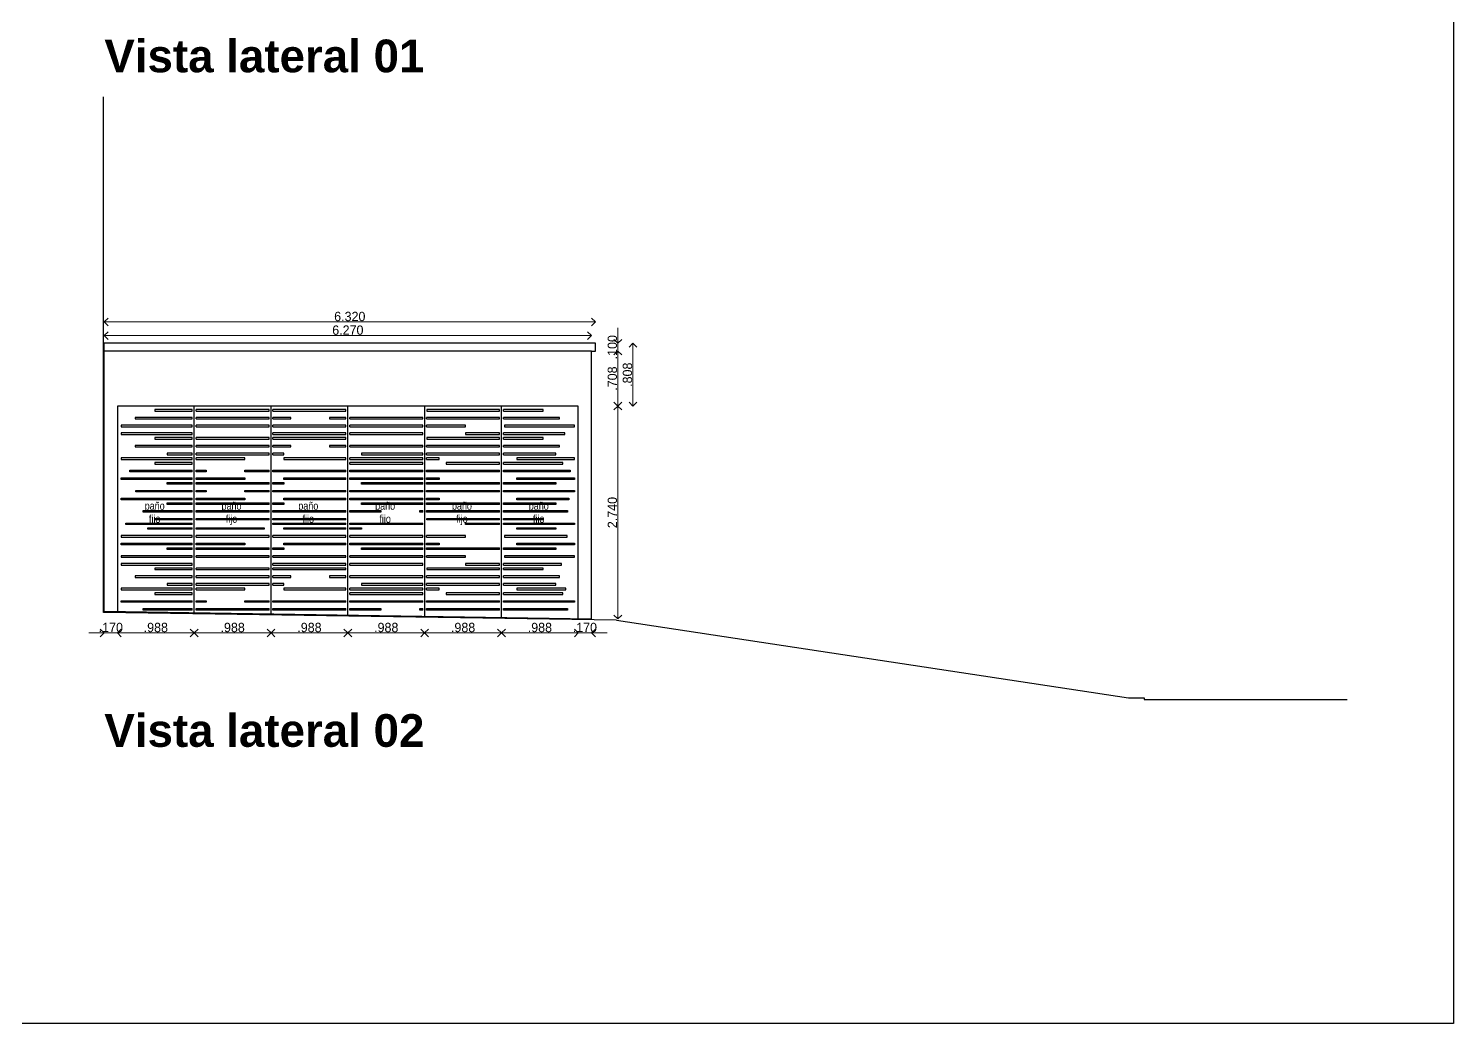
# Model space of a CAD drawing. Header units: millimetres. Extents: x 237 to 802, y 86 to 296.
# Drawn here: x 381.29 to 399.63, y 172.92 to 185.73 of the extents above; entities that cross this region are included whole.
import ezdxf

# ---------------------------------------------------------------- set-up
doc = ezdxf.new("R2010")
doc.units = ezdxf.units.MM
doc.layers.get('Defpoints').update_dxf_attribs({"color": 254})
doc.layers.add('000-COTAS ACUMULADAS', color=12, linetype='Continuous', lineweight=9)
doc.layers.add('cotas', color=154, linetype='Continuous', lineweight=5)
doc.layers.add('01-MUROS', color=6, linetype='Continuous')
doc.layers.add('02-CARPINTERÍAS', color=9, linetype='Continuous')
doc.styles.add('arial1', font='arial.ttf', dxfattribs={"height": 0.002})
doc.dimstyles.new('ann linear', dxfattribs={"dimtxt": 0.12, "dimasz": 0.1, "dimexe": 0.01, "dimexo": 0.01, "dimgap": 0.01, "dimtad": 1, "dimzin": 4, "dimdsep": 46, "dimtxsty": 'Standard', "dimblk": 'OPEN90', "dimcen": 0.1, "dimse1": 1, "dimse2": 1, "dimclrd": 256, "dimclre": 1, "dimclrt": 256, "dimadec": 0, "dimazin": 0, "dimtfac": 1, "dimtix": 1, "dimtmove": 0, "dimatfit": 3, "dimldrblk": 'DOT', "dimfxl": 0, "dimtolj": 1, "dimtzin": 0, "dimlwd": -1, "dimarcsym": 0})

# ---------------------------------------------------------------- blocks, each defined once
blk = doc.blocks.new('_OPEN90')
at = {"color": 0, "linetype": 'ByBlock'}
for p, q in [((0, 0), (-1, 0)), ((-0.5, 0.5), (0, 0)), ((0, 0), (-0.5, -0.5))]:
    blk.add_line(p, q, dxfattribs=at)
blk = doc.blocks.new('*D306')
at = {"layer": 'cotas'}
blk.add_line((382.365, 181.777), (388.435, 181.777), dxfattribs=at)
at = {"layer": 'Defpoints', "color": 0}
for p in [(388.535, 181.777), (382.265, 181.578), (388.535, 181.578)]:
    blk.add_point(p, dxfattribs=at)
at = {"layer": 'cotas', "xscale": 0.1, "yscale": 0.1, "zscale": 0.1, "rotation": 180}
blk.add_blockref('_OPEN90', (382.265, 181.777), dxfattribs=at)
at = {"layer": 'cotas', "xscale": 0.1, "yscale": 0.1, "zscale": 0.1}
blk.add_blockref('_OPEN90', (388.535, 181.777), dxfattribs=at)
at = {"layer": 'cotas', "insert": (385.4, 181.847), "char_height": 0.12, "attachment_point": 5}
blk.add_mtext('\\A1;6.270', dxfattribs=at)
blk = doc.blocks.new('_DOT')
at = {"color": 0, "linetype": 'ByBlock', "lineweight": -2}
blk.add_line((-0.5, 0), (-1, 0), dxfattribs=at)
at = {"color": 0, "linetype": 'ByBlock', "lineweight": -2, "const_width": 0.5}
blk.add_lwpolyline([(-0.25, 0, 1), (0.25, 0, 1)], format="xyb", close=True, dxfattribs=at)
blk = doc.blocks.new('*D307')
at = {"layer": 'cotas'}
blk.add_line((388.485, 181.953), (382.365, 181.953), dxfattribs=at)
at = {"layer": 'Defpoints', "color": 0}
for p in [(382.265, 181.953), (382.265, 181.678), (388.585, 181.678)]:
    blk.add_point(p, dxfattribs=at)
at = {"layer": 'cotas', "xscale": 0.1, "yscale": 0.1, "zscale": 0.1, "rotation": 180}
blk.add_blockref('_OPEN90', (382.265, 181.953), dxfattribs=at)
at = {"layer": 'cotas', "xscale": 0.1, "yscale": 0.1, "zscale": 0.1}
blk.add_blockref('_OPEN90', (388.585, 181.953), dxfattribs=at)
at = {"layer": 'cotas', "insert": (385.425, 182.023), "char_height": 0.12, "attachment_point": 5}
blk.add_mtext('\\A1;6.320', dxfattribs=at)
blk = doc.blocks.new('*D309')
at = {"layer": 'cotas'}
blk.add_line((388.874, 180.77), (388.874, 178.23), dxfattribs=at)
at = {"layer": 'Defpoints', "color": 0}
for p in [(388.365, 180.87), (388.535, 178.13), (388.874, 178.13)]:
    blk.add_point(p, dxfattribs=at)
at = {"layer": 'cotas', "xscale": 0.1, "yscale": 0.1, "zscale": 0.1}
for p, rotation in [((388.874, 180.87), 90), ((388.874, 178.13), 270)]:
    blk.add_blockref('_OPEN90', p, dxfattribs=dict(at, rotation=rotation))
at = {"layer": 'cotas', "insert": (388.804, 179.5), "char_height": 0.12, "attachment_point": 5, "rotation": 90}
blk.add_mtext('\\A1;2.740', dxfattribs=at)
blk = doc.blocks.new('*D282')
at = {"layer": 'cotas'}
for p, q in [((388.874, 181.778), (388.874, 181.878)), ((388.874, 181.578), (388.874, 181.678)), ((388.874, 181.478), (388.874, 181.378))]:
    blk.add_line(p, q, dxfattribs=at)
at = {"layer": 'Defpoints', "color": 0}
for p in [(388.535, 181.578), (388.585, 181.678), (388.874, 181.678)]:
    blk.add_point(p, dxfattribs=at)
at = {"layer": 'cotas', "xscale": 0.1, "yscale": 0.1, "zscale": 0.1}
for p, rotation in [((388.874, 181.678), 270), ((388.874, 181.578), 90)]:
    blk.add_blockref('_OPEN90', p, dxfattribs=dict(at, rotation=rotation))
at = {"layer": 'cotas', "insert": (388.804, 181.628), "char_height": 0.12, "attachment_point": 5, "rotation": 90}
blk.add_mtext('\\A1;.100', dxfattribs=at)
blk = doc.blocks.new('*D316')
at = {"layer": 'cotas'}
blk.add_line((384.512, 177.95), (385.3, 177.95), dxfattribs=at)
at = {"layer": 'Defpoints', "color": 0}
for p in [(384.412, 178.204), (385.4, 178.177), (385.4, 177.95)]:
    blk.add_point(p, dxfattribs=at)
at = {"layer": 'cotas', "xscale": 0.1, "yscale": 0.1, "zscale": 0.1, "rotation": 180}
blk.add_blockref('_OPEN90', (384.412, 177.95), dxfattribs=at)
at = {"layer": 'cotas', "xscale": 0.1, "yscale": 0.1, "zscale": 0.1}
blk.add_blockref('_OPEN90', (385.4, 177.95), dxfattribs=at)
at = {"layer": 'cotas', "insert": (384.906, 178.02), "char_height": 0.12, "attachment_point": 5}
blk.add_mtext('\\A1;.988', dxfattribs=at)
blk = doc.blocks.new('*D317')
at = {"layer": 'cotas'}
blk.add_line((385.5, 177.95), (386.288, 177.95), dxfattribs=at)
at = {"layer": 'Defpoints', "color": 0}
for p in [(385.4, 178.177), (386.388, 178.162), (386.388, 177.95)]:
    blk.add_point(p, dxfattribs=at)
at = {"layer": 'cotas', "xscale": 0.1, "yscale": 0.1, "zscale": 0.1, "rotation": 180}
blk.add_blockref('_OPEN90', (385.4, 177.95), dxfattribs=at)
at = {"layer": 'cotas', "xscale": 0.1, "yscale": 0.1, "zscale": 0.1}
blk.add_blockref('_OPEN90', (386.388, 177.95), dxfattribs=at)
at = {"layer": 'cotas', "insert": (385.894, 178.02), "char_height": 0.12, "attachment_point": 5}
blk.add_mtext('\\A1;.988', dxfattribs=at)
blk = doc.blocks.new('*D318')
at = {"layer": 'cotas'}
blk.add_line((386.488, 177.95), (387.277, 177.95), dxfattribs=at)
at = {"layer": 'Defpoints', "color": 0}
for p in [(386.388, 178.162), (387.377, 178.147), (387.377, 177.95)]:
    blk.add_point(p, dxfattribs=at)
at = {"layer": 'cotas', "xscale": 0.1, "yscale": 0.1, "zscale": 0.1, "rotation": 180}
blk.add_blockref('_OPEN90', (386.388, 177.95), dxfattribs=at)
at = {"layer": 'cotas', "xscale": 0.1, "yscale": 0.1, "zscale": 0.1}
blk.add_blockref('_OPEN90', (387.377, 177.95), dxfattribs=at)
at = {"layer": 'cotas', "insert": (386.883, 178.02), "char_height": 0.12, "attachment_point": 5}
blk.add_mtext('\\A1;.988', dxfattribs=at)
blk = doc.blocks.new('*D319')
at = {"layer": 'cotas'}
blk.add_line((387.477, 177.95), (388.265, 177.95), dxfattribs=at)
at = {"layer": 'Defpoints', "color": 0}
for p in [(387.377, 178.147), (388.365, 178.13), (388.365, 177.95)]:
    blk.add_point(p, dxfattribs=at)
at = {"layer": 'cotas', "xscale": 0.1, "yscale": 0.1, "zscale": 0.1, "rotation": 180}
blk.add_blockref('_OPEN90', (387.377, 177.95), dxfattribs=at)
at = {"layer": 'cotas', "xscale": 0.1, "yscale": 0.1, "zscale": 0.1}
blk.add_blockref('_OPEN90', (388.365, 177.95), dxfattribs=at)
at = {"layer": 'cotas', "insert": (387.871, 178.02), "char_height": 0.12, "attachment_point": 5}
blk.add_mtext('\\A1;.988', dxfattribs=at)
blk = doc.blocks.new('*D320')
at = {"layer": 'cotas'}
for p, q in [((388.265, 177.95), (388.165, 177.95)), ((388.365, 177.95), (388.535, 177.95)), ((388.635, 177.95), (388.735, 177.95))]:
    blk.add_line(p, q, dxfattribs=at)
at = {"layer": 'Defpoints', "color": 0}
for p in [(388.365, 178.13), (388.535, 178.13), (388.535, 177.95)]:
    blk.add_point(p, dxfattribs=at)
at = {"layer": 'cotas', "xscale": 0.1, "yscale": 0.1, "zscale": 0.1}
blk.add_blockref('_OPEN90', (388.365, 177.95), dxfattribs=at)
at = {"layer": 'cotas', "xscale": 0.1, "yscale": 0.1, "zscale": 0.1, "rotation": 180}
blk.add_blockref('_OPEN90', (388.535, 177.95), dxfattribs=at)
at = {"layer": 'cotas', "insert": (388.45, 178.02), "char_height": 0.12, "attachment_point": 5}
blk.add_mtext('\\A1;.170', dxfattribs=at)
blk = doc.blocks.new('*D321')
at = {"layer": 'cotas'}
for p, q in [((382.165, 177.95), (382.065, 177.95)), ((382.435, 177.95), (382.265, 177.95)), ((382.535, 177.95), (382.635, 177.95))]:
    blk.add_line(p, q, dxfattribs=at)
at = {"layer": 'Defpoints', "color": 0}
for p in [(382.265, 178.225), (382.435, 178.225), (382.265, 177.95)]:
    blk.add_point(p, dxfattribs=at)
at = {"layer": 'cotas', "xscale": 0.1, "yscale": 0.1, "zscale": 0.1}
blk.add_blockref('_OPEN90', (382.265, 177.95), dxfattribs=at)
at = {"layer": 'cotas', "xscale": 0.1, "yscale": 0.1, "zscale": 0.1, "rotation": 180}
blk.add_blockref('_OPEN90', (382.435, 177.95), dxfattribs=at)
at = {"layer": 'cotas', "insert": (382.35, 178.02), "char_height": 0.12, "attachment_point": 5}
blk.add_mtext('\\A1;.170', dxfattribs=at)
blk = doc.blocks.new('*D283')
at = {"layer": 'cotas'}
blk.add_line((388.874, 180.97), (388.874, 181.478), dxfattribs=at)
at = {"layer": 'Defpoints', "color": 0}
for p in [(388.535, 181.578), (388.874, 181.578), (388.365, 180.87)]:
    blk.add_point(p, dxfattribs=at)
at = {"layer": 'cotas', "xscale": 0.1, "yscale": 0.1, "zscale": 0.1}
for p, rotation in [((388.874, 181.578), 90), ((388.874, 180.87), 270)]:
    blk.add_blockref('_OPEN90', p, dxfattribs=dict(at, rotation=rotation))
at = {"layer": 'cotas', "insert": (388.804, 181.224), "char_height": 0.12, "attachment_point": 5, "rotation": 90}
blk.add_mtext('\\A1;.708', dxfattribs=at)
blk = doc.blocks.new('*D323')
at = {"layer": 'cotas'}
blk.add_line((389.068, 180.97), (389.068, 181.578), dxfattribs=at)
at = {"layer": 'Defpoints', "color": 0}
for p in [(388.365, 181.678), (389.068, 181.678), (388.365, 180.87)]:
    blk.add_point(p, dxfattribs=at)
at = {"layer": 'cotas', "xscale": 0.1, "yscale": 0.1, "zscale": 0.1}
for p, rotation in [((389.068, 181.678), 90), ((389.068, 180.87), 270)]:
    blk.add_blockref('_OPEN90', p, dxfattribs=dict(at, rotation=rotation))
at = {"layer": 'cotas', "insert": (388.998, 181.274), "char_height": 0.12, "attachment_point": 5, "rotation": 90}
blk.add_mtext('\\A1;.808', dxfattribs=at)
blk = doc.blocks.new('*D314')
at = {"layer": 'cotas'}
blk.add_line((384.312, 177.95), (383.523, 177.95), dxfattribs=at)
at = {"layer": 'Defpoints', "color": 0}
for p in [(383.423, 178.207), (384.412, 178.204), (383.423, 177.95)]:
    blk.add_point(p, dxfattribs=at)
at = {"layer": 'cotas', "xscale": 0.1, "yscale": 0.1, "zscale": 0.1, "rotation": 180}
blk.add_blockref('_OPEN90', (383.423, 177.95), dxfattribs=at)
at = {"layer": 'cotas', "xscale": 0.1, "yscale": 0.1, "zscale": 0.1}
blk.add_blockref('_OPEN90', (384.412, 177.95), dxfattribs=at)
at = {"layer": 'cotas', "insert": (383.918, 178.02), "char_height": 0.12, "attachment_point": 5}
blk.add_mtext('\\A1;.988', dxfattribs=at)
blk = doc.blocks.new('*D315')
at = {"layer": 'cotas'}
blk.add_line((383.323, 177.95), (382.535, 177.95), dxfattribs=at)
at = {"layer": 'Defpoints', "color": 0}
for p in [(382.435, 178.225), (383.423, 178.207), (382.435, 177.95)]:
    blk.add_point(p, dxfattribs=at)
at = {"layer": 'cotas', "xscale": 0.1, "yscale": 0.1, "zscale": 0.1, "rotation": 180}
blk.add_blockref('_OPEN90', (382.435, 177.95), dxfattribs=at)
at = {"layer": 'cotas', "xscale": 0.1, "yscale": 0.1, "zscale": 0.1}
blk.add_blockref('_OPEN90', (383.423, 177.95), dxfattribs=at)
at = {"layer": 'cotas', "insert": (382.929, 178.02), "char_height": 0.12, "attachment_point": 5}
blk.add_mtext('\\A1;.988', dxfattribs=at)

msp = doc.modelspace()

# ---------------------------------------------------------------- linework, layer by layer
at = {"layer": '01-MUROS'}
for p, q in [((382.2551, 178.215), (382.2551, 184.85)), ((388.8551, 178.115), (382.2551, 178.215)), ((388.8551, 178.115), (395.4451, 177.115)), ((395.4451, 177.115), (395.6451, 177.115)), ((395.6451, 177.115), (395.6451, 177.095)), ((395.6451, 177.095), (398.2576, 177.095))]:
    msp.add_line(p, q, dxfattribs=at)
at = {"layer": '02-CARPINTERÍAS'}
for p, q in [((382.2651, 178.2248), (382.2651, 181.678)), ((388.2773, 181.678), (382.2651, 181.678)), ((388.5351, 181.578), (382.2651, 181.578)), ((383.3985, 180.8044), (383.3985, 180.8244)), ((383.4235, 178.2043), (383.4235, 180.8698)), ((383.4485, 180.8044), (383.4485, 180.8244)), ((384.3868, 180.8044), (384.3868, 180.8244)), ((384.4118, 178.1923), (384.4118, 180.8698)), ((384.4368, 180.8044), (384.4368, 180.8244)), ((385.3751, 180.8044), (385.3751, 180.8244)), ((385.4001, 178.1773), (385.4001, 180.8698)), ((386.3885, 178.1624), (386.3885, 180.8698)), ((387.3518, 180.8044), (387.3518, 180.8244)), ((387.3768, 178.1474), (387.3768, 180.8698)), ((387.4018, 180.8044), (387.4018, 180.8244)), ((383.3985, 180.7044), (383.3985, 180.7244)), ((383.3985, 180.6048), (383.3985, 180.6248)), ((383.4485, 180.7044), (383.4485, 180.7244)), ((383.4485, 180.6048), (383.4485, 180.6248)), ((384.3868, 180.7044), (384.3868, 180.7244)), ((384.3868, 180.6048), (384.3868, 180.6248)), ((384.4368, 180.7044), (384.4368, 180.7244)), ((384.4368, 180.6048), (384.4368, 180.6248)), ((385.3751, 180.7044), (385.3751, 180.7244)), ((385.3751, 180.6048), (385.3751, 180.6248)), ((385.4251, 180.7044), (385.4251, 180.7244)), ((385.4251, 180.6048), (385.4251, 180.6248)), ((386.3635, 180.7044), (386.3635, 180.7244)), ((386.3635, 180.6048), (386.3635, 180.6248)), ((386.4135, 180.7044), (386.4135, 180.7244)), ((386.4135, 180.6048), (386.4135, 180.6248)), ((387.3518, 180.7044), (387.3518, 180.7244)), ((387.4018, 180.7044), (387.4018, 180.7244)), ((383.3985, 180.5048), (383.3985, 180.5248)), ((383.3985, 180.4448), (383.3985, 180.4648)), ((383.4485, 180.4448), (383.4485, 180.4648)), ((384.3868, 180.4448), (384.3868, 180.4648)), ((384.4368, 180.5048), (384.4368, 180.5248)), ((384.4368, 180.4448), (384.4368, 180.4648)), ((385.3751, 180.5048), (385.3751, 180.5248)), ((385.3751, 180.4448), (385.3751, 180.4648)), ((385.4251, 180.5048), (385.4251, 180.5248)), ((386.3635, 180.5048), (386.3635, 180.5248)), ((387.3518, 180.5048), (387.3518, 180.5248)), ((387.3518, 180.4448), (387.3518, 180.4648)), ((387.4018, 180.5048), (387.4018, 180.5248)), ((387.4018, 180.4448), (387.4018, 180.4648)), ((383.3985, 180.3448), (383.3985, 180.3648)), ((383.3985, 180.2448), (383.3985, 180.2648)), ((383.4485, 180.3448), (383.4485, 180.3648)), ((383.4485, 180.2448), (383.4485, 180.2648)), ((384.3868, 180.3448), (384.3868, 180.3648)), ((384.3868, 180.2448), (384.3868, 180.2648)), ((384.4368, 180.3448), (384.4368, 180.3648)), ((384.4368, 180.2448), (384.4368, 180.2648)), ((385.3751, 180.3448), (385.3751, 180.3648)), ((385.4251, 180.3448), (385.4251, 180.3648)), ((386.3635, 180.3448), (386.3635, 180.3648)), ((386.3635, 180.2448), (386.3635, 180.2648)), ((386.4135, 180.3448), (386.4135, 180.3648)), ((386.4135, 180.2448), (386.4135, 180.2648)), ((387.3518, 180.3448), (387.3518, 180.3648)), ((387.3518, 180.2448), (387.3518, 180.2648)), ((387.4018, 180.3448), (387.4018, 180.3648)), ((387.4018, 180.2448), (387.4018, 180.2648)), ((383.3985, 180.1848), (383.3985, 180.2048)), ((383.3985, 180.1248), (383.3985, 180.1448)), ((383.4485, 180.1848), (383.4485, 180.2048)), ((385.3751, 180.1848), (385.3751, 180.2048)), ((385.4251, 180.1848), (385.4251, 180.2048)), ((385.4251, 180.1248), (385.4251, 180.1448)), ((386.3635, 180.1848), (386.3635, 180.2048)), ((386.3635, 180.1248), (386.3635, 180.1448)), ((386.4135, 180.1848), (386.4135, 180.2048)), ((387.3518, 180.1248), (387.3518, 180.1448)), ((387.4018, 180.1248), (387.4018, 180.1448)), ((383.3985, 180.0248), (383.3985, 180.0448)), ((383.3985, 179.9248), (383.3985, 179.9448)), ((383.3985, 179.8648), (383.3985, 179.8848)), ((383.4485, 180.0248), (383.4485, 180.0448)), ((383.4485, 179.9248), (383.4485, 179.9448)), ((383.4485, 179.8648), (383.4485, 179.8848)), ((384.3868, 180.0248), (384.3868, 180.0448)), ((384.3868, 179.8648), (384.3868, 179.8848)), ((384.4368, 180.0248), (384.4368, 180.0448)), ((384.4368, 179.8648), (384.4368, 179.8848)), ((385.3751, 180.0248), (385.3751, 180.0448)), ((385.3751, 179.9248), (385.3751, 179.9448)), ((385.4251, 180.0248), (385.4251, 180.0448)), ((385.4251, 179.9248), (385.4251, 179.9448)), ((386.3635, 180.0248), (386.3635, 180.0448)), ((386.3635, 179.9248), (386.3635, 179.9448)), ((386.3635, 179.8648), (386.3635, 179.8848)), ((386.4135, 180.0248), (386.4135, 180.0448)), ((386.4135, 179.9248), (386.4135, 179.9448)), ((386.4135, 179.8648), (386.4135, 179.8848)), ((387.3518, 180.0248), (387.3518, 180.0448)), ((387.3518, 179.8648), (387.3518, 179.8848)), ((387.4018, 180.0248), (387.4018, 180.0448)), ((387.4018, 179.8648), (387.4018, 179.8848)), ((383.3985, 179.7648), (383.3985, 179.7848)), ((383.4485, 179.7648), (383.4485, 179.7848)), ((384.3868, 179.7648), (384.3868, 179.7848)), ((384.4368, 179.7648), (384.4368, 179.7848)), ((385.3751, 179.7648), (385.3751, 179.7848)), ((385.4251, 179.7648), (385.4251, 179.7848)), ((386.3635, 179.7648), (386.3635, 179.7848)), ((386.4135, 179.7648), (386.4135, 179.7848)), ((387.3518, 179.7648), (387.3518, 179.7848)), ((387.4018, 179.7648), (387.4018, 179.7848)), ((383.3985, 179.6648), (383.3985, 179.6848)), ((383.3985, 179.6048), (383.3985, 179.6248)), ((383.3985, 179.5048), (383.3985, 179.5248)), ((383.4485, 179.6648), (383.4485, 179.6848)), ((383.4485, 179.6048), (383.4485, 179.6248)), ((383.4485, 179.5048), (383.4485, 179.5248)), ((384.3868, 179.6048), (384.3868, 179.6248)), ((384.3868, 179.5048), (384.3868, 179.5248)), ((384.4368, 179.6048), (384.4368, 179.6248)), ((384.4368, 179.5048), (384.4368, 179.5248)), ((385.3751, 179.6648), (385.3751, 179.6848)), ((385.3751, 179.5048), (385.3751, 179.5248)), ((385.4251, 179.6648), (385.4251, 179.6848)), ((385.4251, 179.5048), (385.4251, 179.5248)), ((386.3635, 179.6648), (386.3635, 179.6848)), ((386.3635, 179.6048), (386.3635, 179.6248)), ((386.3635, 179.5048), (386.3635, 179.5248)), ((386.4135, 179.6648), (386.4135, 179.6848)), ((386.4135, 179.6048), (386.4135, 179.6248)), ((386.4135, 179.5048), (386.4135, 179.5248)), ((387.3518, 179.6048), (387.3518, 179.6248)), ((387.3518, 179.5048), (387.3518, 179.5248)), ((387.4018, 179.6048), (387.4018, 179.6248)), ((387.4018, 179.5048), (387.4018, 179.5248)), ((383.3985, 179.4048), (383.3985, 179.4248)), ((383.3985, 179.3448), (383.3985, 179.3648)), ((383.4485, 179.4048), (383.4485, 179.4248)), ((384.3868, 179.4048), (384.3868, 179.4248)), ((384.4368, 179.4048), (384.4368, 179.4248)), ((384.4368, 179.3448), (384.4368, 179.3648)), ((385.3751, 179.4048), (385.3751, 179.4248)), ((385.3751, 179.3448), (385.3751, 179.3648)), ((385.4251, 179.3448), (385.4251, 179.3648)), ((386.3635, 179.3448), (386.3635, 179.3648)), ((387.3518, 179.4048), (387.3518, 179.4248)), ((387.3518, 179.3448), (387.3518, 179.3648)), ((387.4018, 179.4048), (387.4018, 179.4248)), ((387.4018, 179.3448), (387.4018, 179.3648)), ((383.3985, 179.2848), (383.3985, 179.3048)), ((383.3985, 179.1848), (383.3985, 179.2048)), ((383.4485, 179.2848), (383.4485, 179.3048)), ((383.4485, 179.1848), (383.4485, 179.2048)), ((384.3868, 179.1848), (384.3868, 179.2048)), ((384.4368, 179.1848), (384.4368, 179.2048)), ((385.3751, 179.2848), (385.3751, 179.3048)), ((385.3751, 179.1848), (385.3751, 179.2048)), ((385.4251, 179.2848), (385.4251, 179.3048)), ((385.4251, 179.1848), (385.4251, 179.2048)), ((386.3635, 179.1848), (386.3635, 179.2048)), ((386.4135, 179.1848), (386.4135, 179.2048)), ((383.3985, 179.0848), (383.3985, 179.1048)), ((383.3985, 179.0248), (383.3985, 179.0448)), ((383.4485, 179.0848), (383.4485, 179.1048)), ((383.4485, 179.0248), (383.4485, 179.0448)), ((384.3868, 179.0248), (384.3868, 179.0448)), ((384.4368, 179.0248), (384.4368, 179.0448)), ((385.3751, 179.0848), (385.3751, 179.1048)), ((385.4251, 179.0848), (385.4251, 179.1048)), ((386.3635, 179.0848), (386.3635, 179.1048)), ((386.3635, 179.0248), (386.3635, 179.0448)), ((386.4135, 179.0848), (386.4135, 179.1048)), ((386.4135, 179.0248), (386.4135, 179.0448)), ((387.3518, 179.0248), (387.3518, 179.0448)), ((387.4018, 179.0248), (387.4018, 179.0448)), ((383.3985, 178.9248), (383.3985, 178.9448)), ((383.3985, 178.8248), (383.3985, 178.8448)), ((383.3985, 178.7648), (383.3985, 178.7848)), ((383.4485, 178.9248), (383.4485, 178.9448)), ((383.4485, 178.7648), (383.4485, 178.7848)), ((384.3868, 178.9248), (384.3868, 178.9448)), ((384.3868, 178.7648), (384.3868, 178.7848)), ((384.4368, 178.9248), (384.4368, 178.9448)), ((384.4368, 178.8248), (384.4368, 178.8448)), ((384.4368, 178.7648), (384.4368, 178.7848)), ((385.3751, 178.9248), (385.3751, 178.9448)), ((385.3751, 178.8248), (385.3751, 178.8448)), ((385.3751, 178.7648), (385.3751, 178.7848)), ((385.4251, 178.9248), (385.4251, 178.9448)), ((385.4251, 178.8248), (385.4251, 178.8448)), ((386.3635, 178.9248), (386.3635, 178.9448)), ((386.3635, 178.8248), (386.3635, 178.8448)), ((386.4135, 178.9248), (386.4135, 178.9448)), ((387.3518, 178.8248), (387.3518, 178.8448)), ((387.3518, 178.7648), (387.3518, 178.7848)), ((387.4018, 178.8248), (387.4018, 178.8448)), ((387.4018, 178.7648), (387.4018, 178.7848)), ((383.3985, 178.6648), (383.3985, 178.6848)), ((383.4485, 178.6648), (383.4485, 178.6848)), ((384.3868, 178.6648), (384.3868, 178.6848)), ((384.4368, 178.6648), (384.4368, 178.6848)), ((385.3751, 178.6648), (385.3751, 178.6848)), ((385.4251, 178.6648), (385.4251, 178.6848)), ((386.3635, 178.6648), (386.3635, 178.6848)), ((386.4135, 178.6648), (386.4135, 178.6848)), ((387.3518, 178.6648), (387.3518, 178.6848)), ((387.4018, 178.6648), (387.4018, 178.6848)), ((383.3985, 178.5648), (383.3985, 178.5848)), ((383.3985, 178.5048), (383.3985, 178.5248)), ((383.3985, 178.4448), (383.3985, 178.4648)), ((383.4485, 178.5648), (383.4485, 178.5848)), ((383.4485, 178.5048), (383.4485, 178.5248)), ((384.3868, 178.5648), (384.3868, 178.5848)), ((384.4368, 178.5648), (384.4368, 178.5848)), ((385.3751, 178.5048), (385.3751, 178.5248)), ((385.4251, 178.5048), (385.4251, 178.5248)), ((385.4251, 178.4448), (385.4251, 178.4648)), ((386.3635, 178.5648), (386.3635, 178.5848)), ((386.3635, 178.5048), (386.3635, 178.5248)), ((386.3635, 178.4448), (386.3635, 178.4648)), ((386.4135, 178.5648), (386.4135, 178.5848)), ((386.4135, 178.5048), (386.4135, 178.5248)), ((387.3518, 178.5648), (387.3518, 178.5848)), ((387.3518, 178.4448), (387.3518, 178.4648)), ((387.4018, 178.5648), (387.4018, 178.5848)), ((387.4018, 178.4448), (387.4018, 178.4648)), ((383.3985, 178.3448), (383.3985, 178.3648)), ((383.3985, 178.2448), (383.3985, 178.2648)), ((383.4485, 178.3448), (383.4485, 178.3648)), ((383.4485, 178.2448), (383.4485, 178.2648)), ((384.3868, 178.3448), (384.3868, 178.3648)), ((384.3868, 178.2448), (384.3868, 178.2648)), ((384.4368, 178.3448), (384.4368, 178.3648)), ((384.4368, 178.2448), (384.4368, 178.2648)), ((385.3751, 178.3448), (385.3751, 178.3648)), ((385.3751, 178.2448), (385.3751, 178.2648)), ((385.4251, 178.3448), (385.4251, 178.3648)), ((385.4251, 178.2448), (385.4251, 178.2648)), ((386.3635, 178.3448), (386.3635, 178.3648)), ((386.3635, 178.2448), (386.3635, 178.2648)), ((386.4135, 178.3448), (386.4135, 178.3648)), ((386.4135, 178.2448), (386.4135, 178.2648)), ((387.3518, 178.3448), (387.3518, 178.3648)), ((387.3518, 178.2448), (387.3518, 178.2648)), ((387.4018, 178.3448), (387.4018, 178.3648)), ((387.4018, 178.2448), (387.4018, 178.2648)), ((388.5351, 178.1298), (382.2651, 178.2248))]:
    msp.add_line(p, q, dxfattribs=at)
for points in [[(359.7637, 203.1193), (399.6272, 203.1193), (399.6272, 172.9233), (359.7637, 172.9233)], [(387.4151, 180.6048), (388.3151, 180.6048), (388.3151, 180.6248), (387.4151, 180.6248)], [(388.3151, 180.2048), (387.5751, 180.2048), (387.5751, 180.1848), (388.3151, 180.1848)], [(388.3151, 179.9248), (387.5751, 179.9248), (387.5751, 179.9448), (388.3151, 179.9448)], [(388.2424, 179.6648), (387.5751, 179.6648), (387.5751, 179.6848), (388.2424, 179.6848)], [(387.4151, 179.1848), (388.2227, 179.1848), (388.2227, 179.2048), (387.4151, 179.2048)], [(388.0751, 179.2848), (387.5751, 179.2848), (387.5751, 179.3048), (388.0751, 179.3048)], [(388.3151, 179.0848), (387.5751, 179.0848), (387.5751, 179.1048), (388.3151, 179.1048)], [(387.4151, 178.9248), (388.3151, 178.9248), (388.3151, 178.9448), (387.4151, 178.9448)], [(388.2031, 178.5248), (387.5751, 178.5248), (387.5751, 178.5048), (388.2031, 178.5048)]]:
    msp.add_lwpolyline(points, close=True, dxfattribs=at)
for points in [[(388.5351, 178.1298), (388.5351, 181.578), (388.5851, 181.578), (388.5851, 181.678), (388.2773, 181.678)], [(388.3651, 178.1298), (388.3651, 180.8698), (382.4351, 180.8698), (382.4351, 178.2248)], [(383.3985, 180.8244), (382.9151, 180.8244), (382.9151, 180.8044), (383.3985, 180.8044)], [(384.3868, 180.8244), (383.4485, 180.8244)], [(383.4485, 180.8044), (384.3868, 180.8044)], [(384.4368, 180.8044), (385.3751, 180.8044), (385.3751, 180.8244), (384.4368, 180.8244)], [(387.3518, 180.8244), (386.4151, 180.8244), (386.4151, 180.8044), (387.3518, 180.8044)], [(387.4018, 180.8044), (387.9151, 180.8044), (387.9151, 180.8244), (387.4018, 180.8244)], [(383.3985, 180.6248), (382.4851, 180.6248), (382.4851, 180.6048), (383.3985, 180.6048)], [(383.3985, 180.7244), (382.6651, 180.7244), (382.6651, 180.7044), (383.3985, 180.7044)], [(384.3868, 180.7244), (383.4485, 180.7244)], [(383.4485, 180.7044), (384.3868, 180.7044)], [(384.3868, 180.6248), (383.4485, 180.6248)], [(384.4368, 180.7044), (384.6651, 180.7044), (384.6651, 180.7244), (384.4368, 180.7244)], [(385.3751, 180.6248), (384.4368, 180.6248)], [(385.3751, 180.7244), (385.1651, 180.7244), (385.1651, 180.7044), (385.3751, 180.7044)], [(386.3635, 180.7244), (385.4251, 180.7244)], [(385.4251, 180.7044), (386.3635, 180.7044)], [(386.3635, 180.6248), (385.4251, 180.6248)], [(387.3518, 180.7244), (386.4135, 180.7244)], [(386.4135, 180.7044), (387.3518, 180.7044)], [(386.4135, 180.6048), (386.9151, 180.6048), (386.9151, 180.6248), (386.4135, 180.6248)], [(387.4018, 180.7044), (388.1251, 180.7044), (388.1251, 180.7244), (387.4018, 180.7244)], [(383.3985, 180.5248), (382.4851, 180.5248), (382.4851, 180.5048), (383.3985, 180.5048)], [(383.3985, 180.4648), (382.9151, 180.4648), (382.9151, 180.4448), (383.3985, 180.4448)], [(383.4485, 180.6048), (384.3868, 180.6048)], [(384.3868, 180.4648), (383.4485, 180.4648)], [(383.4485, 180.4448), (384.3868, 180.4448)], [(384.4368, 180.6048), (385.3751, 180.6048)], [(385.3751, 180.5248), (384.4368, 180.5248)], [(384.4368, 180.5048), (385.3751, 180.5048)], [(385.3751, 180.4648), (384.4368, 180.4648)], [(384.4368, 180.4448), (385.3751, 180.4448)], [(385.4251, 180.6048), (386.3635, 180.6048)], [(386.3635, 180.5248), (385.4251, 180.5248)], [(385.4251, 180.5048), (386.3635, 180.5048)], [(387.3518, 180.4648), (386.4151, 180.4648), (386.4151, 180.4448), (387.3518, 180.4448)], [(387.3518, 180.5248), (386.9151, 180.5248), (386.9151, 180.5048), (387.3518, 180.5048)], [(387.4018, 180.5048), (388.1903, 180.5048), (388.1903, 180.5248), (387.4018, 180.5248)], [(387.4018, 180.4448), (387.9151, 180.4448), (387.9151, 180.4648), (387.4018, 180.4648)], [(383.3985, 180.3648), (382.6651, 180.3648), (382.6651, 180.3448), (383.3985, 180.3448)], [(383.3985, 180.2648), (383.0751, 180.2648), (383.0751, 180.2448), (383.3985, 180.2448)], [(384.3868, 180.3648), (383.4485, 180.3648)], [(383.4485, 180.3448), (384.3868, 180.3448)], [(384.3868, 180.2648), (383.4485, 180.2648)], [(384.4368, 180.3448), (384.6651, 180.3448), (384.6651, 180.3648), (384.4368, 180.3648)], [(384.4368, 180.2448), (384.5751, 180.2448), (384.5751, 180.2648), (384.4368, 180.2648)], [(385.3751, 180.3648), (385.1651, 180.3648), (385.1651, 180.3448), (385.3751, 180.3448)], [(386.3635, 180.3648), (385.4251, 180.3648)], [(385.4251, 180.3448), (386.3635, 180.3448)], [(386.3635, 180.2648), (385.5751, 180.2648), (385.5751, 180.2448), (386.3635, 180.2448)], [(387.3518, 180.3648), (386.4135, 180.3648)], [(386.4135, 180.3448), (387.3518, 180.3448)], [(387.3518, 180.2648), (386.4135, 180.2648)], [(387.4018, 180.3448), (388.1251, 180.3448), (388.1251, 180.3648), (387.4018, 180.3648)], [(387.4018, 180.2448), (388.0751, 180.2448), (388.0751, 180.2648), (387.4018, 180.2648)], [(383.3985, 180.2048), (382.4851, 180.2048), (382.4851, 180.1848), (383.3985, 180.1848)], [(383.3985, 180.1448), (382.9151, 180.1448), (382.9151, 180.1248), (383.3985, 180.1248)], [(383.4485, 180.2448), (384.3868, 180.2448)], [(383.4485, 180.1848), (384.0751, 180.1848), (384.0751, 180.2048), (383.4485, 180.2048)], [(385.3751, 180.2048), (384.5751, 180.2048), (384.5751, 180.1848), (385.3751, 180.1848)], [(386.3635, 180.2048), (385.4251, 180.2048)], [(385.4251, 180.1848), (386.3635, 180.1848)], [(386.3635, 180.1448), (385.4251, 180.1448)], [(385.4251, 180.1248), (386.3635, 180.1248)], [(386.4135, 180.2448), (387.3518, 180.2448)], [(386.4135, 180.1848), (386.5751, 180.1848), (386.5751, 180.2048), (386.4135, 180.2048)], [(387.3518, 180.1448), (386.6651, 180.1448), (386.6651, 180.1248), (387.3518, 180.1248)], [(387.4018, 180.1248), (388.1651, 180.1248), (388.1651, 180.1448), (387.4018, 180.1448)], [(383.3985, 179.9248), (382.4851, 179.9248), (382.4851, 179.9448), (383.3985, 179.9448)], [(383.3985, 180.0248), (382.5929, 180.0248), (382.5929, 180.0448), (383.3985, 180.0448)], [(383.3985, 179.8648), (383.0751, 179.8648), (383.0751, 179.8848), (383.3985, 179.8848)], [(383.4485, 180.0448), (383.5751, 180.0448), (383.5751, 180.0248), (383.4485, 180.0248)], [(383.4485, 179.9448), (384.0751, 179.9448), (384.0751, 179.9248), (383.4485, 179.9248)], [(383.4485, 179.8848), (384.3868, 179.8848)], [(384.3868, 180.0248), (384.0751, 180.0248), (384.0751, 180.0448), (384.3868, 180.0448)], [(384.4368, 180.0448), (385.3751, 180.0448)], [(385.3751, 180.0248), (384.4368, 180.0248)], [(384.4368, 179.8848), (384.5751, 179.8848), (384.5751, 179.8648), (384.4368, 179.8648)], [(385.3751, 179.9248), (384.5751, 179.9248), (384.5751, 179.9448), (385.3751, 179.9448)], [(385.4251, 180.0448), (386.3635, 180.0448)], [(386.3635, 180.0248), (385.4251, 180.0248)], [(385.4251, 179.9448), (386.3635, 179.9448)], [(386.3635, 179.9248), (385.4251, 179.9248)], [(386.3635, 179.8648), (385.5751, 179.8648), (385.5751, 179.8848), (386.3635, 179.8848)], [(386.4135, 180.0448), (387.3518, 180.0448)], [(387.3518, 180.0248), (386.4135, 180.0248)], [(386.4135, 179.9448), (386.5751, 179.9448), (386.5751, 179.9248), (386.4135, 179.9248)], [(386.4135, 179.8848), (387.3518, 179.8848)], [(387.4018, 180.0448), (388.2595, 180.0448), (388.2595, 180.0248), (387.4018, 180.0248)], [(387.4018, 179.8848), (388.0751, 179.8848), (388.0751, 179.8648), (387.4018, 179.8648)], [(383.3985, 179.7648), (382.6736, 179.7648), (382.6736, 179.7848), (383.3985, 179.7848)], [(384.3868, 179.8648), (383.4485, 179.8648)], [(383.4485, 179.7848), (383.5751, 179.7848), (383.5751, 179.7648), (383.4485, 179.7648)], [(384.3868, 179.7648), (384.0751, 179.7648), (384.0751, 179.7848), (384.3868, 179.7848)], [(384.4368, 179.7848), (385.3751, 179.7848)], [(385.3751, 179.7648), (384.4368, 179.7648)], [(385.4251, 179.7848), (386.3635, 179.7848)], [(386.3635, 179.7648), (385.4251, 179.7648)], [(387.3518, 179.8648), (386.4135, 179.8648)], [(386.4135, 179.7848), (387.3518, 179.7848)], [(387.3518, 179.7648), (386.4135, 179.7648)], [(387.4018, 179.7848), (388.3151, 179.7848), (388.3151, 179.7648), (387.4018, 179.7648)], [(383.3985, 179.6648), (382.4851, 179.6648), (382.4851, 179.6848), (383.3985, 179.6848)], [(383.3985, 179.5048), (382.7651, 179.5048), (382.7651, 179.5248), (383.3985, 179.5248)], [(383.3985, 179.6048), (383.0751, 179.6048), (383.0751, 179.6248), (383.3985, 179.6248)], [(383.4485, 179.6848), (384.0751, 179.6848), (384.0751, 179.6648), (383.4485, 179.6648)], [(383.4485, 179.6248), (384.3868, 179.6248)], [(384.3868, 179.6048), (383.4485, 179.6048)], [(383.4485, 179.5248), (384.3868, 179.5248)], [(384.4368, 179.6248), (384.5751, 179.6248), (384.5751, 179.6048), (384.4368, 179.6048)], [(384.4368, 179.5248), (385.3751, 179.5248)], [(385.3751, 179.6648), (384.5751, 179.6648), (384.5751, 179.6848), (385.3751, 179.6848)], [(385.4251, 179.6848), (386.3635, 179.6848)], [(386.3635, 179.6648), (385.4251, 179.6648)], [(385.4251, 179.5248), (385.8251, 179.5248), (385.8251, 179.5048), (385.4251, 179.5048)], [(386.3635, 179.6048), (385.5751, 179.6048), (385.5751, 179.6248), (386.3635, 179.6248)], [(386.3635, 179.5048), (386.3251, 179.5048), (386.3251, 179.5248), (386.3635, 179.5248)], [(386.4135, 179.6848), (386.5751, 179.6848), (386.5751, 179.6648), (386.4135, 179.6648)], [(386.4135, 179.6248), (387.3518, 179.6248)], [(387.3518, 179.6048), (386.4135, 179.6048)], [(386.4135, 179.5248), (387.3518, 179.5248)], [(387.4018, 179.6248), (388.0751, 179.6248), (388.0751, 179.6048), (387.4018, 179.6048)], [(387.4018, 179.5248), (388.2251, 179.5248), (388.2251, 179.5048), (387.4018, 179.5048)], [(383.3985, 179.3448), (382.543, 179.3448), (382.543, 179.3648), (383.3985, 179.3648)], [(383.3985, 179.4048), (382.9151, 179.4048), (382.9151, 179.4248), (383.3985, 179.4248)], [(384.3868, 179.5048), (383.4485, 179.5048)], [(383.4485, 179.4248), (384.3868, 179.4248)], [(384.3868, 179.4048), (383.4485, 179.4048)], [(385.3751, 179.5048), (384.4368, 179.5048)], [(384.4368, 179.4248), (385.3751, 179.4248)], [(385.3751, 179.4048), (384.4368, 179.4048)], [(384.4368, 179.3648), (385.3751, 179.3648)], [(385.3751, 179.3448), (384.4368, 179.3448)], [(385.4251, 179.3648), (386.3635, 179.3648)], [(386.3635, 179.3448), (385.4251, 179.3448)], [(387.3518, 179.5048), (386.4135, 179.5048)], [(387.3518, 179.4048), (386.4151, 179.4048), (386.4151, 179.4248), (387.3518, 179.4248)], [(387.3518, 179.3448), (386.9151, 179.3448), (386.9151, 179.3648), (387.3518, 179.3648)], [(387.4018, 179.4248), (387.9151, 179.4248), (387.9151, 179.4048), (387.4018, 179.4048)], [(387.4018, 179.3648), (388.3151, 179.3648), (388.3151, 179.3448), (387.4018, 179.3448)], [(383.3985, 179.2048), (382.4851, 179.2048), (382.4851, 179.1848), (383.3985, 179.1848)], [(383.3985, 179.2848), (382.8251, 179.2848), (382.8251, 179.3048), (383.3985, 179.3048)], [(383.4485, 179.3048), (384.3251, 179.3048), (384.3251, 179.2848), (383.4485, 179.2848)], [(384.3868, 179.2048), (383.4485, 179.2048)], [(383.4485, 179.1848), (384.3868, 179.1848)], [(385.3751, 179.2048), (384.4368, 179.2048)], [(384.4368, 179.1848), (385.3751, 179.1848)], [(385.3751, 179.2848), (384.5751, 179.2848), (384.5751, 179.3048), (385.3751, 179.3048)], [(385.4251, 179.3048), (385.5751, 179.3048), (385.5751, 179.2848), (385.4251, 179.2848)], [(386.3635, 179.2048), (385.4251, 179.2048)], [(385.4251, 179.1848), (386.3635, 179.1848)], [(386.4135, 179.1848), (386.9151, 179.1848), (386.9151, 179.2048), (386.4135, 179.2048)], [(383.3985, 179.0848), (382.4851, 179.0848), (382.4851, 179.1048), (383.3985, 179.1048)], [(383.3985, 179.0248), (383.0751, 179.0248), (383.0751, 179.0448), (383.3985, 179.0448)], [(383.4485, 179.1048), (384.0751, 179.1048), (384.0751, 179.0848), (383.4485, 179.0848)], [(383.4485, 179.0448), (384.3868, 179.0448)], [(384.3868, 179.0248), (383.4485, 179.0248)], [(384.4368, 179.0448), (384.5751, 179.0448), (384.5751, 179.0248), (384.4368, 179.0248)], [(385.3751, 179.0848), (384.5751, 179.0848), (384.5751, 179.1048), (385.3751, 179.1048)], [(385.4251, 179.1048), (386.3635, 179.1048)], [(386.3635, 179.0848), (385.4251, 179.0848)], [(386.3635, 179.0248), (385.5751, 179.0248), (385.5751, 179.0448), (386.3635, 179.0448)], [(386.4135, 179.1048), (386.5751, 179.1048), (386.5751, 179.0848), (386.4135, 179.0848)], [(386.4135, 179.0448), (387.3518, 179.0448)], [(387.3518, 179.0248), (386.4135, 179.0248)], [(387.4018, 179.0448), (388.0751, 179.0448), (388.0751, 179.0248), (387.4018, 179.0248)], [(383.3985, 178.9448), (382.4851, 178.9448), (382.4851, 178.9248), (383.3985, 178.9248)], [(383.3985, 178.8448), (382.4851, 178.8448), (382.4851, 178.8248), (383.3985, 178.8248)], [(383.3985, 178.7848), (382.9151, 178.7848), (382.9151, 178.7648), (383.3985, 178.7648)], [(384.3868, 178.9448), (383.4485, 178.9448)], [(383.4485, 178.9248), (384.3868, 178.9248)], [(384.3868, 178.7848), (383.4485, 178.7848)], [(385.3751, 178.9448), (384.4368, 178.9448)], [(384.4368, 178.9248), (385.3751, 178.9248)], [(385.3751, 178.8448), (384.4368, 178.8448)], [(384.4368, 178.8248), (385.3751, 178.8248)], [(385.3751, 178.7848), (384.4368, 178.7848)], [(386.3635, 178.9448), (385.4251, 178.9448)], [(385.4251, 178.9248), (386.3635, 178.9248)], [(386.3635, 178.8448), (385.4251, 178.8448)], [(385.4251, 178.8248), (386.3635, 178.8248)], [(386.4135, 178.9248), (386.9151, 178.9248), (386.9151, 178.9448), (386.4135, 178.9448)], [(387.3518, 178.7848), (386.4151, 178.7848), (386.4151, 178.7648), (387.3518, 178.7648)], [(387.3518, 178.8448), (386.9151, 178.8448), (386.9151, 178.8248), (387.3518, 178.8248)], [(387.4018, 178.8248), (388.1494, 178.8248), (388.1494, 178.8448), (387.4018, 178.8448)], [(387.4018, 178.7648), (387.9151, 178.7648), (387.9151, 178.7848), (387.4018, 178.7848)], [(383.3985, 178.6848), (382.6651, 178.6848), (382.6651, 178.6648), (383.3985, 178.6648)], [(383.4485, 178.7648), (384.3868, 178.7648)], [(384.3868, 178.6848), (383.4485, 178.6848)], [(383.4485, 178.6648), (384.3868, 178.6648)], [(384.4368, 178.7648), (385.3751, 178.7648)], [(384.4368, 178.6648), (384.6651, 178.6648), (384.6651, 178.6848), (384.4368, 178.6848)], [(385.3751, 178.6848), (385.1651, 178.6848), (385.1651, 178.6648), (385.3751, 178.6648)], [(386.3635, 178.6848), (385.4251, 178.6848)], [(385.4251, 178.6648), (386.3635, 178.6648)], [(387.3518, 178.6848), (386.4135, 178.6848)], [(386.4135, 178.6648), (387.3518, 178.6648)], [(387.4018, 178.6648), (388.1251, 178.6648), (388.1251, 178.6848), (387.4018, 178.6848)], [(383.3985, 178.5248), (382.4851, 178.5248), (382.4851, 178.5048), (383.3985, 178.5048)], [(383.3985, 178.4648), (382.9151, 178.4648), (382.9151, 178.4448), (383.3985, 178.4448)], [(383.3985, 178.5848), (383.0751, 178.5848), (383.0751, 178.5648), (383.3985, 178.5648)], [(384.3868, 178.5848), (383.4485, 178.5848)], [(383.4485, 178.5648), (384.3868, 178.5648)], [(383.4485, 178.5048), (384.0751, 178.5048), (384.0751, 178.5248), (383.4485, 178.5248)], [(384.4368, 178.5648), (384.5751, 178.5648), (384.5751, 178.5848), (384.4368, 178.5848)], [(385.3751, 178.5248), (384.5751, 178.5248), (384.5751, 178.5048), (385.3751, 178.5048)], [(386.3635, 178.5248), (385.4251, 178.5248)], [(385.4251, 178.5048), (386.3635, 178.5048)], [(386.3635, 178.4648), (385.4251, 178.4648)], [(385.4251, 178.4448), (386.3635, 178.4448)], [(386.3635, 178.5848), (385.5751, 178.5848), (385.5751, 178.5648), (386.3635, 178.5648)], [(387.3518, 178.5848), (386.4135, 178.5848)], [(386.4135, 178.5648), (387.3518, 178.5648)], [(386.4135, 178.5048), (386.5751, 178.5048), (386.5751, 178.5248), (386.4135, 178.5248)], [(387.3518, 178.4648), (386.6651, 178.4648), (386.6651, 178.4448), (387.3518, 178.4448)], [(387.4018, 178.5648), (388.0751, 178.5648), (388.0751, 178.5848), (387.4018, 178.5848)], [(387.4018, 178.4448), (388.1651, 178.4448), (388.1651, 178.4648), (387.4018, 178.4648)], [(383.3985, 178.3448), (382.4851, 178.3448), (382.4851, 178.3648), (383.3985, 178.3648)], [(383.3985, 178.2448), (382.7651, 178.2448), (382.7651, 178.2648), (383.3985, 178.2648)], [(383.4485, 178.3648), (383.5751, 178.3648), (383.5751, 178.3448), (383.4485, 178.3448)], [(383.4485, 178.2648), (384.3868, 178.2648)], [(384.3868, 178.2448), (383.4485, 178.2448)], [(384.3868, 178.3448), (384.0751, 178.3448), (384.0751, 178.3648), (384.3868, 178.3648)], [(384.4368, 178.3648), (385.3751, 178.3648)], [(385.3751, 178.3448), (384.4368, 178.3448)], [(384.4368, 178.2648), (385.3751, 178.2648)], [(385.3751, 178.2448), (384.4368, 178.2448)], [(385.4251, 178.3648), (386.3635, 178.3648)], [(386.3635, 178.3448), (385.4251, 178.3448)], [(385.4251, 178.2648), (385.8251, 178.2648), (385.8251, 178.2448), (385.4251, 178.2448)], [(386.3635, 178.2448), (386.3251, 178.2448), (386.3251, 178.2648), (386.3635, 178.2648)], [(386.4135, 178.3648), (387.3518, 178.3648)], [(387.3518, 178.3448), (386.4135, 178.3448)], [(386.4135, 178.2648), (387.3518, 178.2648)], [(387.3518, 178.2448), (386.4135, 178.2448)], [(387.4018, 178.3648), (388.3151, 178.3648), (388.3151, 178.3448), (387.4018, 178.3448)], [(387.4018, 178.2648), (388.2251, 178.2648), (388.2251, 178.2448), (387.4018, 178.2448)]]:
    msp.add_lwpolyline(points, dxfattribs=at)

# ---------------------------------------------------------------- texts
at = {"color": 1, "lineweight": 9, "char_height": 0.420918, "attachment_point": 1}
for s, insert in [('{\\fArial|b1|i0|c0|p34;Vista lateral 01}', (382.2667, 185.5874)), ('{\\fArial|b1|i0|c0|p34;Vista lateral 02}', (382.2667, 176.9052))]:
    msp.add_mtext_dynamic_manual_height_columns(s, width=6.072698, gutter_width=12.5, heights=[0], dxfattribs=dict(at, insert=insert))
at = {"layer": '000-COTAS ACUMULADAS', "char_height": 0.1008, "attachment_point": 2, "style": 'arial1'}
for insert in [(382.9147, 179.6371), (383.903, 179.6371), (384.8914, 179.6371), (385.8797, 179.6371), (386.868, 179.6371), (387.8564, 179.6371)]:
    msp.add_mtext('{\\fArial Narrow|b0|i0|c0|p34;paño \\Pfijo}', dxfattribs=dict(at, insert=insert))

# ---------------------------------------------------------------- dimensions: what is measured, and where the dimension line sits
at = {"layer": 'cotas'}
for base, p1, p2, picture, middle in [((382.2651, 181.9531), (388.5851, 181.678), (382.2651, 181.678), '*D307', (385.4251, 182.0231)), ((388.5351, 181.7769), (382.2651, 181.578), (388.5351, 181.578), '*D306', (385.4001, 181.8469)), ((382.2651, 177.9495), (382.4351, 178.2248), (382.2651, 178.2248), '*D321', (382.3501, 178.0195)), ((382.4351, 177.9495), (383.4235, 178.2073), (382.4351, 178.2248), '*D315', (382.9293, 178.0195)), ((383.4235, 177.9495), (384.4118, 178.2043), (383.4235, 178.2073), '*D314', (383.9176, 178.0195)), ((385.4001, 177.9495), (384.4118, 178.2043), (385.4001, 178.1773), '*D316', (384.906, 178.0195)), ((386.3885, 177.9495), (385.4001, 178.1773), (386.3885, 178.1624), '*D317', (385.8943, 178.0195)), ((387.3768, 177.9495), (386.3885, 178.1624), (387.3768, 178.1474), '*D318', (386.8826, 178.0195)), ((388.3651, 177.9495), (387.3768, 178.1474), (388.3651, 178.1298), '*D319', (387.871, 178.0195)), ((388.5351, 177.9495), (388.3651, 178.1298), (388.5351, 178.1298), '*D320', (388.4501, 178.0195))]:
    dim = msp.add_linear_dim(base=base, p1=p1, p2=p2, dimstyle='ann linear', override={"dimdec": 3, "dimtdec": 3, "dimfxl": 1.25}, dxfattribs=at)
    dim.commit()
    dim.dimension.update_dxf_attribs({"geometry": picture, "text_midpoint": middle})
for base, p1, p2, picture, middle in [((388.8735, 181.678), (388.5351, 181.578), (388.5851, 181.678), '*D282', (388.8035, 181.628)), ((389.0685, 181.678), (388.3651, 180.8698), (388.3651, 181.678), '*D323', (388.9985, 181.2739)), ((388.8735, 181.578), (388.3651, 180.8698), (388.5351, 181.578), '*D283', (388.8035, 181.2239)), ((388.8735, 178.1298), (388.3651, 180.8698), (388.5351, 178.1298), '*D309', (388.8035, 179.4998))]:
    dim = msp.add_linear_dim(base=base, p1=p1, p2=p2, angle=90, dimstyle='ann linear', override={"dimdec": 3, "dimtdec": 3, "dimfxl": 1.25}, dxfattribs=at)
    dim.commit()
    dim.dimension.update_dxf_attribs({"geometry": picture, "text_midpoint": middle})

doc.saveas('drawing.dxf')
